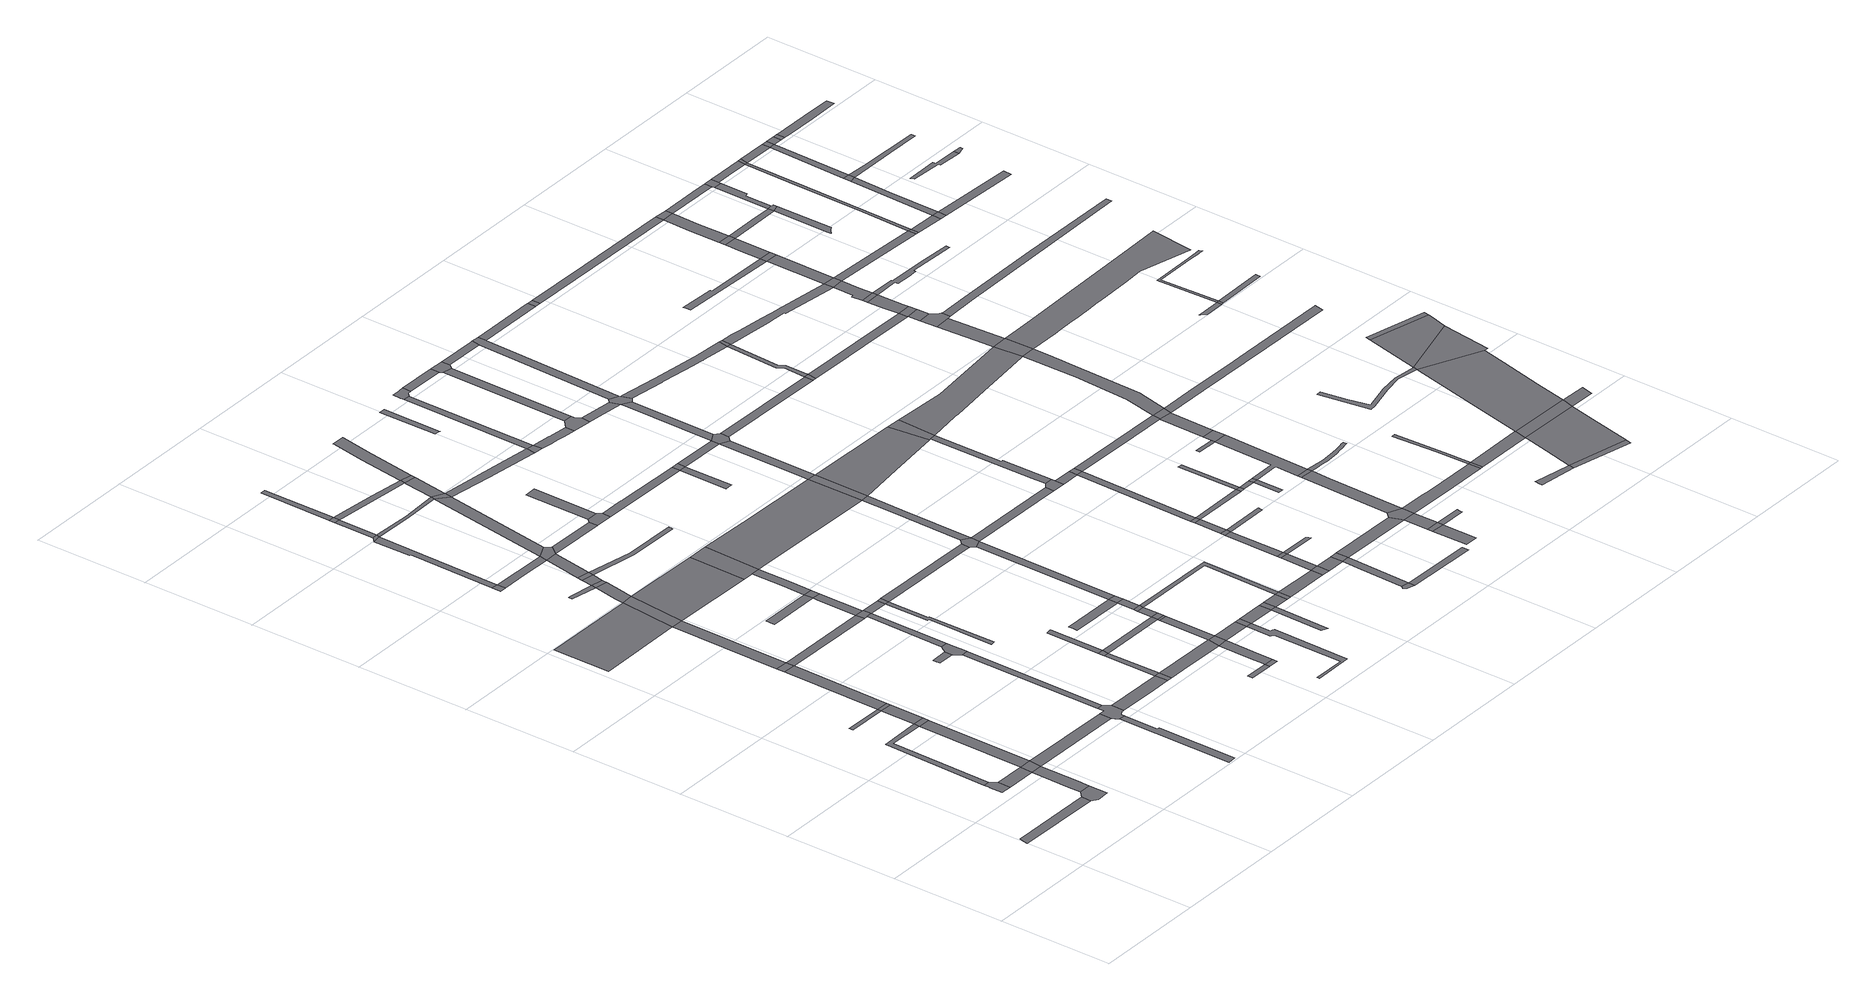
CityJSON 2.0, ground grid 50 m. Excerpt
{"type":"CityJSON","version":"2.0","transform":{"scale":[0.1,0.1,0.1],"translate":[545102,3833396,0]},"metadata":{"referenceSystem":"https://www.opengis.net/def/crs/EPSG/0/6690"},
"CityObjects":{
"road1":{"type":"Road","attributes":{"RoadStructureAttribute.sectionType":"1"},"geometry":[{"type":"MultiSurface","lod":"1","boundaries":[[[0,1,2,3,4,5]]]}]},
"road2":{"type":"Road","geometry":[{"type":"MultiSurface","lod":"1","boundaries":[[[6,7,8,9,10,11,12,13,14]]]}]},
"road3":{"type":"Road","geometry":[{"type":"MultiSurface","lod":"1","boundaries":[[[15,5,4,16,17,18]]]}]},
"road4":{"type":"Road","attributes":{"RoadStructureAttribute.sectionType":"1"},"geometry":[{"type":"MultiSurface","lod":"1","boundaries":[[[19,11,10,20,21,22]]]}]},
"road5":{"type":"Road","attributes":{"RoadStructureAttribute.sectionType":"1"},"geometry":[{"type":"MultiSurface","lod":"1","boundaries":[[[21,23,15,18,24,25]]]}]},
"road6":{"type":"Road","attributes":{"RoadStructureAttribute.sectionType":"1"},"geometry":[{"type":"MultiSurface","lod":"1","boundaries":[[[26,27,6,14,28,29]]]}]},
"road7":{"type":"Road","geometry":[{"type":"MultiSurface","lod":"1","boundaries":[[[22,21,25,30]]]}]},
"road8":{"type":"Road","attributes":{"RoadStructureAttribute.sectionType":"1"},"geometry":[{"type":"MultiSurface","lod":"1","boundaries":[[[31,32,22,30,33]]]}]},
"road9":{"type":"Road","geometry":[{"type":"MultiSurface","lod":"1","boundaries":[[[34,35,36,37]]]}]},
"road10":{"type":"Road","geometry":[{"type":"MultiSurface","lod":"1","boundaries":[[[26,29,31,33,38]]]}]},
"road11":{"type":"Road","attributes":{"RoadStructureAttribute.sectionType":"1"},"geometry":[{"type":"MultiSurface","lod":"1","boundaries":[[[36,26,38,39]]]}]},
"road12":{"type":"Road","geometry":[{"type":"MultiSurface","lod":"1","boundaries":[[[37,36,39,40]]]}]},
"road13":{"type":"Road","attributes":{"RoadStructureAttribute.sectionType":"1"},"geometry":[{"type":"MultiSurface","lod":"1","boundaries":[[[30,25,41,42]]]}]},
"road14":{"type":"Road","attributes":{"RoadStructureAttribute.sectionType":"1"},"geometry":[{"type":"MultiSurface","lod":"1","boundaries":[[[43,44,37,40,45,46]]]}]},
"road15":{"type":"Road","attributes":{"RoadStructureAttribute.sectionType":"1"},"geometry":[{"type":"MultiSurface","lod":"1","boundaries":[[[47,48,49,50]]]}]},
"road16":{"type":"Road","geometry":[{"type":"MultiSurface","lod":"1","boundaries":[[[51,43,46,52]]]}]},
"road17":{"type":"Road","attributes":{"RoadStructureAttribute.sectionType":"1"},"geometry":[{"type":"MultiSurface","lod":"1","boundaries":[[[53,54,55,56,57,58]]]}]},
"road18":{"type":"Road","attributes":{"RoadStructureAttribute.sectionType":"1"},"geometry":[{"type":"MultiSurface","lod":"1","boundaries":[[[59,51,52,60]]]}]},
"road19":{"type":"Road","geometry":[{"type":"MultiSurface","lod":"1","boundaries":[[[61,62,63,64,42,41,65,53,58,66,67,68,69,70,71]]]}]},
"road20":{"type":"Road","geometry":[{"type":"MultiSurface","lod":"1","boundaries":[[[72,73,74,75]]]}]},
"road21":{"type":"Road","geometry":[{"type":"MultiSurface","lod":"1","boundaries":[[[76,50,49,59,60]]]}]},
"road22":{"type":"Road","attributes":{"RoadStructureAttribute.sectionType":"1"},"geometry":[{"type":"MultiSurface","lod":"1","boundaries":[[[77,52,46,78,79]]]}]},
"road23":{"type":"Road","attributes":{"RoadStructureAttribute.sectionType":"1"},"geometry":[{"type":"MultiSurface","lod":"1","boundaries":[[[80,61,71,81]]]}]},
"road24":{"type":"Road","geometry":[{"type":"MultiSurface","lod":"1","boundaries":[[[82,83,84,85,86]]]}]},
"road25":{"type":"Road","attributes":{"RoadStructureAttribute.sectionType":"1"},"geometry":[{"type":"MultiSurface","lod":"1","boundaries":[[[87,88,89,90,72,75]]]}]},
"road26":{"type":"Road","geometry":[{"type":"MultiSurface","lod":"1","boundaries":[[[91,92,93,94,95]]]}]},
"road27":{"type":"Road","attributes":{"RoadStructureAttribute.sectionType":"1"},"geometry":[{"type":"MultiSurface","lod":"1","boundaries":[[[85,96,97,50,76,98,99]]]}]},
"road28":{"type":"Road","attributes":{"RoadStructureAttribute.sectionType":"1"},"geometry":[{"type":"MultiSurface","lod":"1","boundaries":[[[69,68,100,101,102,103]]]}]},
"road29":{"type":"Road","attributes":{"RoadStructureAttribute.sectionType":"1"},"geometry":[{"type":"MultiSurface","lod":"1","boundaries":[[[104,75,74,105,106,107]]]}]},
"road30":{"type":"Road","geometry":[{"type":"MultiSurface","lod":"1","boundaries":[[[86,85,99,108]]]}]},
"road31":{"type":"Road","geometry":[{"type":"MultiSurface","lod":"1","boundaries":[[[109,110,88,87]]]}]},
"road32":{"type":"Road","geometry":[{"type":"MultiSurface","lod":"1","boundaries":[[[111,112,113,91,95,114,115,80,81,116,117,118]]]}]},
"road33":{"type":"Road","attributes":{"RoadStructureAttribute.sectionType":"1"},"geometry":[{"type":"MultiSurface","lod":"1","boundaries":[[[119,86,108,120]]]}]},
"road34":{"type":"Road","geometry":[{"type":"MultiSurface","lod":"1","boundaries":[[[121,119,120,122]]]}]},
"road35":{"type":"Road","attributes":{"RoadStructureAttribute.sectionType":"1"},"geometry":[{"type":"MultiSurface","lod":"1","boundaries":[[[123,124,110,109,125,126]]]}]},
"road36":{"type":"Road","geometry":[{"type":"MultiSurface","lod":"1","boundaries":[[[127,128,129,130,131]]]}]},
"road37":{"type":"Road","attributes":{"RoadStructureAttribute.sectionType":"1"},"geometry":[{"type":"MultiSurface","lod":"1","boundaries":[[[132,106,133,134,121,122]]]}]},
"road38":{"type":"Road","attributes":{"RoadStructureAttribute.sectionType":"1"},"geometry":[{"type":"MultiSurface","lod":"1","boundaries":[[[76,60,135,136,137]]]}]},
"road39":{"type":"Road","geometry":[{"type":"MultiSurface","lod":"1","boundaries":[[[138,123,126,139]]]}]},
"road40":{"type":"Road","attributes":{"RoadStructureAttribute.sectionType":"1"},"geometry":[{"type":"MultiSurface","lod":"1","boundaries":[[[140,141,111,118]]]}]},
"road41":{"type":"Road","geometry":[{"type":"MultiSurface","lod":"1","boundaries":[[[142,103,102,143]]]}]},
"road42":{"type":"Road","attributes":{"RoadStructureAttribute.sectionType":"1"},"geometry":[{"type":"MultiSurface","lod":"1","boundaries":[[[144,138,139,145]]]}]},
"road43":{"type":"Road","geometry":[{"type":"MultiSurface","lod":"1","boundaries":[[[79,78,146,147,141,140,148,149]]]}]},
"road44":{"type":"Road","geometry":[{"type":"MultiSurface","lod":"1","boundaries":[[[150,107,106,132,151]]]}]},
"road45":{"type":"Road","attributes":{"RoadStructureAttribute.sectionType":"1"},"geometry":[{"type":"MultiSurface","lod":"1","boundaries":[[[152,103,142,153]]]}]},
"road46":{"type":"Road","attributes":{"RoadStructureAttribute.sectionType":"1"},"geometry":[{"type":"MultiSurface","lod":"1","boundaries":[[[130,154,79,149,155]]]}]},
"road47":{"type":"Road","attributes":{"RoadStructureAttribute.sectionType":"1"},"geometry":[{"type":"MultiSurface","lod":"1","boundaries":[[[156,157,158,159,160,161,162,163,164,165]]]}]},
"road48":{"type":"Road","geometry":[{"type":"MultiSurface","lod":"1","boundaries":[[[166,152,153,167]]]}]},
"road49":{"type":"Road","attributes":{"RoadStructureAttribute.sectionType":"1"},"geometry":[{"type":"MultiSurface","lod":"1","boundaries":[[[168,169,109,87,170,171,172]]]}]},
"road50":{"type":"Road","attributes":{"RoadStructureAttribute.sectionType":"1"},"geometry":[{"type":"MultiSurface","lod":"1","boundaries":[[[148,140,173,156,174]]]}]},
"road51":{"type":"Road","geometry":[{"type":"MultiSurface","lod":"1","boundaries":[[[131,130,155,175]]]}]},
"road52":{"type":"Road","geometry":[{"type":"MultiSurface","lod":"1","boundaries":[[[176,177,178,179,166,167]]]}]},
"road53":{"type":"Road","attributes":{"RoadStructureAttribute.sectionType":"1"},"geometry":[{"type":"MultiSurface","lod":"1","boundaries":[[[180,181,131,175,182,183]]]}]},
"road54":{"type":"Road","geometry":[{"type":"MultiSurface","lod":"1","boundaries":[[[174,156,165,184]]]}]},
"road55":{"type":"Road","attributes":{"RoadStructureAttribute.sectionType":"1"},"geometry":[{"type":"MultiSurface","lod":"1","boundaries":[[[171,185,107,150,186]]]}]},
"road56":{"type":"Road","attributes":{"RoadStructureAttribute.sectionType":"1"},"geometry":[{"type":"MultiSurface","lod":"1","boundaries":[[[187,188,139,126,189,190,191]]]}]},
"road57":{"type":"Road","attributes":{"RoadStructureAttribute.sectionType":"1"},"geometry":[{"type":"MultiSurface","lod":"1","boundaries":[[[192,193,194,195,196,197,122,120]]]}]},
"road58":{"type":"Road","attributes":{"RoadStructureAttribute.sectionType":"1"},"geometry":[{"type":"MultiSurface","lod":"1","boundaries":[[[198,199,142,143,200,201,202]]]}]},
"road59":{"type":"Road","attributes":{"RoadStructureAttribute.sectionType":"1"},"geometry":[{"type":"MultiSurface","lod":"1","boundaries":[[[151,132,203,204,205,206]]]}]},
"road60":{"type":"Road","geometry":[{"type":"MultiSurface","lod":"1","boundaries":[[[207,208,209,210,211,212]]]}]},
"road61":{"type":"Road","geometry":[{"type":"MultiSurface","lod":"1","boundaries":[[[137,136,180,183,213]]]}]},
"road62":{"type":"Road","geometry":[{"type":"MultiSurface","lod":"1","boundaries":[[[212,211,214,215]]]}]},
"road63":{"type":"Road","attributes":{"RoadStructureAttribute.sectionType":"1"},"geometry":[{"type":"MultiSurface","lod":"1","boundaries":[[[167,153,216,217]]]}]},
"road64":{"type":"Road","geometry":[{"type":"MultiSurface","lod":"1","boundaries":[[[172,171,186,218]]]}]},
"road65":{"type":"Road","attributes":{"RoadStructureAttribute.sectionType":"1"},"geometry":[{"type":"MultiSurface","lod":"1","boundaries":[[[201,219,220,221,212,215,222,223]]]}]},
"road66":{"type":"Road","attributes":{"RoadStructureAttribute.sectionType":"1"},"geometry":[{"type":"MultiSurface","lod":"1","boundaries":[[[190,224,172,218,225,226]]]}]},
"road67":{"type":"Road","geometry":[{"type":"MultiSurface","lod":"1","boundaries":[[[202,201,223,227]]]}]},
"road68":{"type":"Road","geometry":[{"type":"MultiSurface","lod":"1","boundaries":[[[228,229,230,231,232,233,234]]]}]},
"road69":{"type":"Road","geometry":[{"type":"MultiSurface","lod":"1","boundaries":[[[235,236,206,205,237,238,239,240]]]}]},
"road70":{"type":"Road","geometry":[{"type":"MultiSurface","lod":"1","boundaries":[[[191,190,226,241]]]}]},
"road71":{"type":"Road","attributes":{"RoadStructureAttribute.sectionType":"1"},"geometry":[{"type":"MultiSurface","lod":"1","boundaries":[[[242,243,244,245,246,247,248,249,250,251,252,253,254,255]]]}]},
"road72":{"type":"Road","attributes":{"RoadStructureAttribute.sectionType":"1"},"geometry":[{"type":"MultiSurface","lod":"1","boundaries":[[[256,202,227,257]]]}]},
"road73":{"type":"Road","attributes":{"RoadStructureAttribute.sectionType":"1"},"geometry":[{"type":"MultiSurface","lod":"1","boundaries":[[[258,259,260,261,262,235,240]]]}]},
"road74":{"type":"Road","attributes":{"RoadStructureAttribute.sectionType":"1"},"geometry":[{"type":"MultiSurface","lod":"1","boundaries":[[[184,165,263,264]]]}]},
"road75":{"type":"Road","attributes":{"RoadStructureAttribute.sectionType":"1"},"geometry":[{"type":"MultiSurface","lod":"1","boundaries":[[[216,256,257,265]]]}]},
"road76":{"type":"Road","attributes":{"RoadStructureAttribute.sectionType":"1"},"geometry":[{"type":"MultiSurface","lod":"1","boundaries":[[[227,223,242,266]]]}]},
"road77":{"type":"Road","geometry":[{"type":"MultiSurface","lod":"1","boundaries":[[[217,216,265,267]]]}]},
"road78":{"type":"Road","attributes":{"RoadStructureAttribute.sectionType":"1"},"geometry":[{"type":"MultiSurface","lod":"1","boundaries":[[[268,217,267,269]]]}]},
"road79":{"type":"Road","geometry":[{"type":"MultiSurface","lod":"1","boundaries":[[[270,268,269,271]]]}]},
"road80":{"type":"Road","attributes":{"RoadStructureAttribute.sectionType":"1"},"geometry":[{"type":"MultiSurface","lod":"1","boundaries":[[[272,273,274,275,191,241,276,277]]]}]},
"road81":{"type":"Road","attributes":{"RoadStructureAttribute.sectionType":"1"},"geometry":[{"type":"MultiSurface","lod":"1","boundaries":[[[233,270,271,278,279]]]}]},
"road82":{"type":"Road","geometry":[{"type":"MultiSurface","lod":"1","boundaries":[[[234,233,279,280]]]}]},
"road83":{"type":"Road","geometry":[{"type":"MultiSurface","lod":"1","boundaries":[[[266,242,255,281]]]}]},
"road84":{"type":"Road","attributes":{"RoadStructureAttribute.sectionType":"1"},"geometry":[{"type":"MultiSurface","lod":"1","boundaries":[[[282,283,218,186,284,285,286,287,288,289,290]]]}]},
"road85":{"type":"Road","attributes":{"RoadStructureAttribute.sectionType":"1"},"geometry":[{"type":"MultiSurface","lod":"1","boundaries":[[[291,213,183,292,293,294,295,296]]]}]},
"road86":{"type":"Road","attributes":{"RoadStructureAttribute.sectionType":"1"},"geometry":[{"type":"MultiSurface","lod":"1","boundaries":[[[281,255,297,298,299,300]]]}]},
"road87":{"type":"Road","attributes":{"RoadStructureAttribute.sectionType":"1"},"geometry":[{"type":"MultiSurface","lod":"1","boundaries":[[[301,302,234,280]]]}]},
"road88":{"type":"Road","attributes":{"RoadStructureAttribute.sectionType":"1"},"geometry":[{"type":"MultiSurface","lod":"1","boundaries":[[[303,304,238,237,305,306]]]}]},
"road89":{"type":"Road","attributes":{"RoadStructureAttribute.sectionType":"1"},"geometry":[{"type":"MultiSurface","lod":"1","boundaries":[[[299,307,308,309,310,311]]]}]},
"road90":{"type":"Road","attributes":{"RoadStructureAttribute.sectionType":"1"},"geometry":[{"type":"MultiSurface","lod":"1","boundaries":[[[312,271,269,313,314,315]]]}]},
"road91":{"type":"Road","geometry":[{"type":"MultiSurface","lod":"1","boundaries":[[[300,299,311,316]]]}]},
"road92":{"type":"Road","geometry":[{"type":"MultiSurface","lod":"1","boundaries":[[[317,318,319,264,263,320,321,302,301,322]]]}]},
"road93":{"type":"Road","attributes":{"RoadStructureAttribute.sectionType":"1"},"geometry":[{"type":"MultiSurface","lod":"1","boundaries":[[[323,316,311,324,314]]]}]},
"road94":{"type":"Road","geometry":[{"type":"MultiSurface","lod":"1","boundaries":[[[315,314,324,325]]]}]},
"road95":{"type":"Road","geometry":[{"type":"MultiSurface","lod":"1","boundaries":[[[290,289,326,327,328]]]}]},
"road96":{"type":"Road","attributes":{"RoadStructureAttribute.sectionType":"1"},"geometry":[{"type":"MultiSurface","lod":"1","boundaries":[[[329,330,331,332,333,334]]]}]},
"road97":{"type":"Road","attributes":{"RoadStructureAttribute.sectionType":"1"},"geometry":[{"type":"MultiSurface","lod":"1","boundaries":[[[335,336,295,337,317,322]]]}]},
"road98":{"type":"Road","geometry":[{"type":"MultiSurface","lod":"1","boundaries":[[[305,338,339,340,341]]]}]},
"road99":{"type":"Road","geometry":[{"type":"MultiSurface","lod":"1","boundaries":[[[306,305,341,342]]]}]},
"road100":{"type":"Road","attributes":{"RoadStructureAttribute.sectionType":"1"},"geometry":[{"type":"MultiSurface","lod":"1","boundaries":[[[343,290,328,344]]]}]},
"road101":{"type":"Road","attributes":{"RoadStructureAttribute.sectionType":"1"},"geometry":[{"type":"MultiSurface","lod":"1","boundaries":[[[345,346,315,325,347,348]]]}]},
"road102":{"type":"Road","attributes":{"RoadStructureAttribute.sectionType":"1"},"geometry":[{"type":"MultiSurface","lod":"1","boundaries":[[[349,350,328,327,351,352,353,354,355]]]}]},
"road103":{"type":"Road","geometry":[{"type":"MultiSurface","lod":"1","boundaries":[[[296,295,336,356,357]]]}]},
"road104":{"type":"Road","attributes":{"RoadStructureAttribute.sectionType":"1"},"geometry":[{"type":"MultiSurface","lod":"1","boundaries":[[[342,341,358,359]]]}]},
"road105":{"type":"Road","attributes":{"RoadStructureAttribute.sectionType":"1"},"geometry":[{"type":"MultiSurface","lod":"1","boundaries":[[[360,361,322,301,362,363]]]}]},
"road106":{"type":"Road","geometry":[{"type":"MultiSurface","lod":"1","boundaries":[[[364,365,366,367,368,343,344,369,370]]]}]},
"road107":{"type":"Road","geometry":[{"type":"MultiSurface","lod":"1","boundaries":[[[371,348,347,372]]]}]},
"road108":{"type":"Road","geometry":[{"type":"MultiSurface","lod":"1","boundaries":[[[373,374,375,376,377]]]}]},
"road109":{"type":"Road","geometry":[{"type":"MultiSurface","lod":"1","boundaries":[[[378,355,354,379,380,381,382,383]]]}]},
"road110":{"type":"Road","attributes":{"RoadStructureAttribute.sectionType":"1"},"geometry":[{"type":"MultiSurface","lod":"1","boundaries":[[[358,384,296,357,385]]]}]},
"road111":{"type":"Road","attributes":{"RoadStructureAttribute.sectionType":"1"},"geometry":[{"type":"MultiSurface","lod":"1","boundaries":[[[386,348,371,387]]]}]},
"road112":{"type":"Road","geometry":[{"type":"MultiSurface","lod":"1","boundaries":[[[388,386,387,389]]]}]},
"road113":{"type":"Road","attributes":{"RoadStructureAttribute.sectionType":"1"},"geometry":[{"type":"MultiSurface","lod":"1","boundaries":[[[390,371,372,391,392,393]]]}]},
"road114":{"type":"Road","attributes":{"RoadStructureAttribute.sectionType":"1"},"geometry":[{"type":"MultiSurface","lod":"1","boundaries":[[[394,392,395,373,377]]]}]},
"road115":{"type":"Road","attributes":{"RoadStructureAttribute.sectionType":"1"},"geometry":[{"type":"MultiSurface","lod":"1","boundaries":[[[396,388,389,397]]]}]},
"road116":{"type":"Road","geometry":[{"type":"MultiSurface","lod":"1","boundaries":[[[398,359,358,385,399,400,401]]]}]},
"road117":{"type":"Road","attributes":{"RoadStructureAttribute.sectionType":"1"},"geometry":[{"type":"MultiSurface","lod":"1","boundaries":[[[364,370,402,403,404]]]}]},
"road118":{"type":"Road","geometry":[{"type":"MultiSurface","lod":"1","boundaries":[[[393,392,394,405]]]}]},
"road119":{"type":"Road","attributes":{"RoadStructureAttribute.sectionType":"1"},"geometry":[{"type":"MultiSurface","lod":"1","boundaries":[[[406,378,383,407]]]}]},
"road120":{"type":"Road","attributes":{"RoadStructureAttribute.sectionType":"1"},"geometry":[{"type":"MultiSurface","lod":"1","boundaries":[[[381,380,408,409,410]]]}]},
"road121":{"type":"Road","geometry":[{"type":"MultiSurface","lod":"1","boundaries":[[[411,396,397,412]]]}]},
"road122":{"type":"Road","geometry":[{"type":"MultiSurface","lod":"1","boundaries":[[[413,414,415,416,389,387]]]}]},
"road123":{"type":"Road","attributes":{"RoadStructureAttribute.sectionType":"1"},"geometry":[{"type":"MultiSurface","lod":"1","boundaries":[[[417,411,412,418]]]}]},
"road124":{"type":"Road","attributes":{"RoadStructureAttribute.sectionType":"1"},"geometry":[{"type":"MultiSurface","lod":"1","boundaries":[[[409,419,420,421,359,398,422]]]}]},
"road125":{"type":"Road","attributes":{"RoadStructureAttribute.sectionType":"1"},"geometry":[{"type":"MultiSurface","lod":"1","boundaries":[[[357,356,423,424,425]]]}]},
"road126":{"type":"Road","geometry":[{"type":"MultiSurface","lod":"1","boundaries":[[[426,417,418,427]]]}]},
"road127":{"type":"Road","attributes":{"RoadStructureAttribute.sectionType":"1"},"geometry":[{"type":"MultiSurface","lod":"1","boundaries":[[[428,377,376,429,430,431]]]}]},
"road128":{"type":"Road","geometry":[{"type":"MultiSurface","lod":"1","boundaries":[[[432,404,403,406,407,433,434]]]}]},
"road129":{"type":"Road","geometry":[{"type":"MultiSurface","lod":"1","boundaries":[[[435,436,363,362,437,438,439]]]}]},
"road130":{"type":"Road","geometry":[{"type":"MultiSurface","lod":"1","boundaries":[[[440,410,409,422,441,442,443,444]]]}]},
"road131":{"type":"Road","geometry":[{"type":"MultiSurface","lod":"1","boundaries":[[[445,446,447,448,412,397]]]}]},
"road132":{"type":"Road","attributes":{"RoadStructureAttribute.sectionType":"1"},"geometry":[{"type":"MultiSurface","lod":"1","boundaries":[[[449,426,427,450]]]}]},
"road133":{"type":"Road","attributes":{"RoadStructureAttribute.sectionType":"1"},"geometry":[{"type":"MultiSurface","lod":"1","boundaries":[[[438,437,449,451]]]}]},
"road134":{"type":"Road","attributes":{"RoadStructureAttribute.sectionType":"1"},"geometry":[{"type":"MultiSurface","lod":"1","boundaries":[[[405,394,452,453,454]]]}]},
"road135":{"type":"Road","attributes":{"RoadStructureAttribute.sectionType":"1"},"geometry":[{"type":"MultiSurface","lod":"1","boundaries":[[[427,418,455,456]]]}]},
"road136":{"type":"Road","attributes":{"RoadStructureAttribute.sectionType":"1"},"geometry":[{"type":"MultiSurface","lod":"1","boundaries":[[[457,458,459,460,461,462,435,439]]]}]},
"road137":{"type":"Road","geometry":[{"type":"MultiSurface","lod":"1","boundaries":[[[463,434,433,464,465]]]}]},
"road138":{"type":"Road","attributes":{"RoadStructureAttribute.sectionType":"1"},"geometry":[{"type":"MultiSurface","lod":"1","boundaries":[[[465,464,466,467,440,444,468,469,470,471,472,473]]]}]},
"road139":{"type":"Road","geometry":[{"type":"MultiSurface","lod":"1","boundaries":[[[451,449,450,474]]]}]},
"road140":{"type":"Road","attributes":{"RoadStructureAttribute.sectionType":"1"},"geometry":[{"type":"MultiSurface","lod":"1","boundaries":[[[475,401,400,476,477,478,479,480]]]}]},
"road141":{"type":"Road","geometry":[{"type":"MultiSurface","lod":"1","boundaries":[[[425,424,460,459,481,482]]]}]},
"road142":{"type":"Road","attributes":{"RoadStructureAttribute.sectionType":"1"},"geometry":[{"type":"MultiSurface","lod":"1","boundaries":[[[483,484,485,486]]]}]},
"road143":{"type":"Road","geometry":[{"type":"MultiSurface","lod":"1","boundaries":[[[456,455,487,488]]]}]},
"road144":{"type":"Road","geometry":[{"type":"MultiSurface","lod":"1","boundaries":[[[489,483,486,490]]]}]},
"road145":{"type":"Road","attributes":{"RoadStructureAttribute.sectionType":"1"},"geometry":[{"type":"MultiSurface","lod":"1","boundaries":[[[453,489,490,491]]]}]},
"road146":{"type":"Road","attributes":{"RoadStructureAttribute.sectionType":"1"},"geometry":[{"type":"MultiSurface","lod":"1","boundaries":[[[492,488,487,493]]]}]},
"road147":{"type":"Road","geometry":[{"type":"MultiSurface","lod":"1","boundaries":[[[494,454,453,491,495]]]}]},
"road148":{"type":"Road","attributes":{"RoadStructureAttribute.sectionType":"1"},"geometry":[{"type":"MultiSurface","lod":"1","boundaries":[[[496,497,456,488]]]}]},
"road149":{"type":"Road","attributes":{"RoadStructureAttribute.sectionType":"1"},"geometry":[{"type":"MultiSurface","lod":"1","boundaries":[[[498,499,500,501,502,443,442,503,504,505,506,507,508,509,510,511,512,513,514,515,516]]]}]},
"road150":{"type":"Road","geometry":[{"type":"MultiSurface","lod":"1","boundaries":[[[517,518,519,493]]]}]},
"road151":{"type":"Road","geometry":[{"type":"MultiSurface","lod":"1","boundaries":[[[520,492,493,519]]]}]},
"road152":{"type":"Road","geometry":[{"type":"MultiSurface","lod":"1","boundaries":[[[521,522,523,490,486]]]}]},
"road153":{"type":"Road","attributes":{"RoadStructureAttribute.sectionType":"1"},"geometry":[{"type":"MultiSurface","lod":"1","boundaries":[[[524,494,495,525,526]]]}]},
"road154":{"type":"Road","attributes":{"RoadStructureAttribute.sectionType":"1"},"geometry":[{"type":"MultiSurface","lod":"1","boundaries":[[[527,474,450,528,529,530,531]]]}]},
"road155":{"type":"Road","attributes":{"RoadStructureAttribute.sectionType":"1"},"geometry":[{"type":"MultiSurface","lod":"1","boundaries":[[[532,473,472,533,534]]]}]},
"road156":{"type":"Road","geometry":[{"type":"MultiSurface","lod":"1","boundaries":[[[535,524,526,536]]]}]},
"road157":{"type":"Road","geometry":[{"type":"MultiSurface","lod":"1","boundaries":[[[537,480,479,538]]]}]},
"road158":{"type":"Road","attributes":{"RoadStructureAttribute.sectionType":"1"},"geometry":[{"type":"MultiSurface","lod":"1","boundaries":[[[539,540,520,519,541,542,535,536,543,544]]]}]},
"road159":{"type":"Road","attributes":{"RoadStructureAttribute.sectionType":"1"},"geometry":[{"type":"MultiSurface","lod":"1","boundaries":[[[515,545,546,480,537,547,548,549]]]}]},
"road160":{"type":"Road","geometry":[{"type":"MultiSurface","lod":"1","boundaries":[[[550,551,539,552]]]}]},
"road161":{"type":"Road","attributes":{"RoadStructureAttribute.sectionType":"1"},"geometry":[{"type":"MultiSurface","lod":"1","boundaries":[[[553,554,555,556,495,491,557,558,559]]]}]},
"road162":{"type":"Road","attributes":{"RoadStructureAttribute.sectionType":"1"},"geometry":[{"type":"MultiSurface","lod":"1","boundaries":[[[560,561,562,482,481,563,564,565,566,567,568,569]]]}]},
"road163":{"type":"Road","geometry":[{"type":"MultiSurface","lod":"1","boundaries":[[[516,515,549,570]]]}]},
"road164":{"type":"Road","geometry":[{"type":"MultiSurface","lod":"1","boundaries":[[[571,552,539,544,572]]]}]},
"road165":{"type":"Road","geometry":[{"type":"MultiSurface","lod":"1","boundaries":[[[534,533,573,574]]]}]},
"road166":{"type":"Road","geometry":[{"type":"MultiSurface","lod":"1","boundaries":[[[575,576,577,578,579,580,581,582,583,584,585,586,587,588,589,590,591,592,593,594,536,526]]]}]},
"road167":{"type":"Road","attributes":{"RoadStructureAttribute.sectionType":"1"},"geometry":[{"type":"MultiSurface","lod":"1","boundaries":[[[530,595,571,572,596]]]}]},
"road168":{"type":"Road","geometry":[{"type":"MultiSurface","lod":"1","boundaries":[[[531,530,596,597]]]}]},
"road169":{"type":"Road","attributes":{"RoadStructureAttribute.sectionType":"1"},"geometry":[{"type":"MultiSurface","lod":"1","boundaries":[[[598,599,600,601,537,538,602,603,604,605,606]]]}]},
"road170":{"type":"Road","geometry":[{"type":"MultiSurface","lod":"1","boundaries":[[[607,559,558,608]]]}]},
"road171":{"type":"Road","geometry":[{"type":"MultiSurface","lod":"1","boundaries":[[[609,610,611,612,613,614]]]}]},
"road172":{"type":"Road","attributes":{"RoadStructureAttribute.sectionType":"1"},"geometry":[{"type":"MultiSurface","lod":"1","boundaries":[[[615,616,617,618,619,559,607]]]}]},
"road173":{"type":"Road","attributes":{"RoadStructureAttribute.sectionType":"1"},"geometry":[{"type":"MultiSurface","lod":"1","boundaries":[[[569,620,621,622,531,597,623,624,625,626,627,628]]]}]},
"road174":{"type":"Road","attributes":{"RoadStructureAttribute.sectionType":"1"},"geometry":[{"type":"MultiSurface","lod":"1","boundaries":[[[629,630,631,632,633,634,570,549,635,636,637,638,639,640,641,642,643,644,645]]]}]},
"road175":{"type":"Road","attributes":{"RoadStructureAttribute.sectionType":"1"},"geometry":[{"type":"MultiSurface","lod":"1","boundaries":[[[646,607,608,647,648]]]}]},
"road176":{"type":"Road","geometry":[{"type":"MultiSurface","lod":"1","boundaries":[[[649,560,569,628]]]}]},
"road177":{"type":"Road","attributes":{"RoadStructureAttribute.sectionType":"1"},"geometry":[{"type":"MultiSurface","lod":"1","boundaries":[[[650,651,652,653,560,649]]]}]},
"road178":{"type":"Road","attributes":{"RoadStructureAttribute.sectionType":"1"},"geometry":[{"type":"MultiSurface","lod":"1","boundaries":[[[654,655,574,573,656,657]]]}]},
"road179":{"type":"Road","attributes":{"RoadStructureAttribute.sectionType":"1"},"geometry":[{"type":"MultiSurface","lod":"1","boundaries":[[[658,659,660,661,662,663,664]]]}]},
"road180":{"type":"Road","geometry":[{"type":"MultiSurface","lod":"1","boundaries":[[[614,613,665,666]]]}]},
"road181":{"type":"Road","geometry":[{"type":"MultiSurface","lod":"1","boundaries":[[[667,668,669,670,652,651,671,672,673]]]}]},
"road182":{"type":"Road","attributes":{"RoadStructureAttribute.sectionType":"1"},"geometry":[{"type":"MultiSurface","lod":"1","boundaries":[[[674,605,675,670,669]]]}]},
"road183":{"type":"Road","geometry":[{"type":"MultiSurface","lod":"1","boundaries":[[[676,606,605,674]]]}]},
"road184":{"type":"Road","attributes":{"RoadStructureAttribute.sectionType":"1"},"geometry":[{"type":"MultiSurface","lod":"1","boundaries":[[[677,678,679,680,681,606,676]]]}]},
"road185":{"type":"Road","attributes":{"function":"2","RoadStructureAttribute.sectionType":"1"},"geometry":[{"type":"MultiSurface","lod":"1","boundaries":[[[647,682,683,684,614,666,685,686]]]}]},
"road186":{"type":"Road","geometry":[{"type":"MultiSurface","lod":"1","boundaries":[[[687,688,680,679]]]}]},
"road187":{"type":"Road","attributes":{"RoadStructureAttribute.sectionType":"1"},"geometry":[{"type":"MultiSurface","lod":"1","boundaries":[[[689,690,644,691,692,688,687]]]}]},
"road188":{"type":"Road","geometry":[{"type":"MultiSurface","lod":"1","boundaries":[[[645,644,690,693]]]}]},
"road189":{"type":"Road","geometry":[{"type":"MultiSurface","lod":"1","boundaries":[[[648,647,686,694]]]}]},
"road190":{"type":"Road","attributes":{"RoadStructureAttribute.sectionType":"1"},"geometry":[{"type":"MultiSurface","lod":"1","boundaries":[[[695,696,697,698,699,700,597,596,701,702,703,704]]]}]},
"road191":{"type":"Road","attributes":{"RoadStructureAttribute.sectionType":"1"},"geometry":[{"type":"MultiSurface","lod":"1","boundaries":[[[705,706,707,708,709,710,711,712,713,714,715,716,717,718]]]}]},
"road192":{"type":"Road","attributes":{"RoadStructureAttribute.sectionType":"1"},"geometry":[{"type":"MultiSurface","lod":"1","boundaries":[[[663,719,720,645,693,721]]]}]},
"road193":{"type":"Road","geometry":[{"type":"MultiSurface","lod":"1","boundaries":[[[664,663,721,722]]]}]},
"road194":{"type":"Road","attributes":{"RoadStructureAttribute.sectionType":"1"},"geometry":[{"type":"MultiSurface","lod":"1","boundaries":[[[723,724,725,664,722,726]]]}]},
"road195":{"type":"Road","geometry":[{"type":"MultiSurface","lod":"1","boundaries":[[[727,723,726,728]]]}]},
"road196":{"type":"Road","attributes":{"function":"2","RoadStructureAttribute.sectionType":"1"},"geometry":[{"type":"MultiSurface","lod":"1","boundaries":[[[717,729,730,648,694,731,732,733,734]]]}]},
"road197":{"type":"Road","attributes":{"RoadStructureAttribute.sectionType":"1"},"geometry":[{"type":"MultiSurface","lod":"1","boundaries":[[[735,736,737,738,739,740,741,742,743,744,745,746,687,679]]]}]},
"road198":{"type":"Road","attributes":{"RoadStructureAttribute.sectionType":"1"},"geometry":[{"type":"MultiSurface","lod":"1","boundaries":[[[747,748,749,750,656,751,752,727,728]]]}]},
"road199":{"type":"Road","attributes":{"RoadStructureAttribute.sectionType":"1"},"geometry":[{"type":"MultiSurface","lod":"1","boundaries":[[[753,694,686,754,755,756]]]}]},
"road200":{"type":"Road","geometry":[{"type":"MultiSurface","lod":"1","boundaries":[[[657,656,750,757]]]}]},
"road201":{"type":"Road","attributes":{"RoadStructureAttribute.sectionType":"1"},"geometry":[{"type":"MultiSurface","lod":"1","boundaries":[[[758,693,690,759,760,761]]]}]},
"road202":{"type":"Road","attributes":{"RoadStructureAttribute.sectionType":"1"},"geometry":[{"type":"MultiSurface","lod":"1","boundaries":[[[762,763,764,765,649,628,766,767,768,769,770,771,772,773,774,775,776,777]]]}]},
"road203":{"type":"Road","attributes":{"RoadStructureAttribute.sectionType":"1"},"geometry":[{"type":"MultiSurface","lod":"1","boundaries":[[[778,728,726,779,780,781]]]}]},
"road204":{"type":"Road","geometry":[{"type":"MultiSurface","lod":"1","boundaries":[[[782,783,784,785,786,787]]]}]},
"road205":{"type":"Road","geometry":[{"type":"MultiSurface","lod":"1","boundaries":[[[788,718,717,734,789,790]]]}]},
"road206":{"type":"Road","geometry":[{"type":"MultiSurface","lod":"1","boundaries":[[[782,787,791,792]]]}]},
"road207":{"type":"Road","attributes":{"RoadStructureAttribute.sectionType":"1"},"geometry":[{"type":"MultiSurface","lod":"1","boundaries":[[[793,757,750,794,795,796]]]}]},
"road208":{"type":"Road","attributes":{"RoadStructureAttribute.sectionType":"1"},"geometry":[{"type":"MultiSurface","lod":"1","boundaries":[[[797,798,799,800,801,780]]]}]},
"road209":{"type":"Road","attributes":{"function":"2","RoadStructureAttribute.sectionType":"1"},"geometry":[{"type":"MultiSurface","lod":"1","boundaries":[[[802,718,788,803,804]]]}]},
"road210":{"type":"Road","attributes":{"RoadStructureAttribute.sectionType":"1"},"geometry":[{"type":"MultiSurface","lod":"1","boundaries":[[[805,806,807,673,672,808,809,810]]]}]},
"road211":{"type":"Road","geometry":[{"type":"MultiSurface","lod":"1","boundaries":[[[811,812,813,781,780,801]]]}]},
"road212":{"type":"Road","geometry":[{"type":"MultiSurface","lod":"1","boundaries":[[[814,802,804,815]]]}]},
"road213":{"type":"Road","geometry":[{"type":"MultiSurface","lod":"1","boundaries":[[[761,760,816,817]]]}]},
"road214":{"type":"Road","attributes":{"RoadStructureAttribute.sectionType":"1"},"geometry":[{"type":"MultiSurface","lod":"1","boundaries":[[[818,781,813,819,820,821]]]}]},
"road215":{"type":"Road","attributes":{"RoadStructureAttribute.sectionType":"1"},"geometry":[{"type":"MultiSurface","lod":"1","boundaries":[[[822,792,791,823]]]}]},
"road216":{"type":"Road","geometry":[{"type":"MultiSurface","lod":"1","boundaries":[[[824,796,795,825,826,818,821,827,828]]]}]},
"road217":{"type":"Road","attributes":{"RoadStructureAttribute.sectionType":"1"},"geometry":[{"type":"MultiSurface","lod":"1","boundaries":[[[817,816,829,830]]]}]},
"road218":{"type":"Road","attributes":{"RoadStructureAttribute.sectionType":"1"},"geometry":[{"type":"MultiSurface","lod":"1","boundaries":[[[831,832,833,834,835,836,782,792,837,838,839,840,841,842]]]}]},
"road219":{"type":"Road","attributes":{"RoadStructureAttribute.sectionType":"1"},"geometry":[{"type":"MultiSurface","lod":"1","boundaries":[[[843,844,845,761,817,846,847,848]]]}]},
"road220":{"type":"Road","geometry":[{"type":"MultiSurface","lod":"1","boundaries":[[[830,829,849,850]]]}]},
"road221":{"type":"Road","attributes":{"RoadStructureAttribute.sectionType":"1"},"geometry":[{"type":"MultiSurface","lod":"1","boundaries":[[[851,852,828,827,853,843,854]]]}]},
"road222":{"type":"Road","attributes":{"RoadStructureAttribute.sectionType":"1"},"geometry":[{"type":"MultiSurface","lod":"1","boundaries":[[[855,856,857,830,850]]]}]},
"road223":{"type":"Road","geometry":[{"type":"MultiSurface","lod":"1","boundaries":[[[854,843,848,858]]]}]},
"road224":{"type":"Road","geometry":[{"type":"MultiSurface","lod":"1","boundaries":[[[859,857,856,860]]]}]},
"road225":{"type":"Road","attributes":{"RoadStructureAttribute.sectionType":"1"},"geometry":[{"type":"MultiSurface","lod":"1","boundaries":[[[861,858,848,862,863]]]}]},
"road226":{"type":"Road","attributes":{"RoadStructureAttribute.sectionType":"1"},"geometry":[{"type":"MultiSurface","lod":"1","boundaries":[[[862,859,860,864]]]}]},
"road227":{"type":"Road","attributes":{"RoadStructureAttribute.sectionType":"1"},"geometry":[{"type":"MultiSurface","lod":"1","boundaries":[[[850,849,865,866]]]}]},
"road228":{"type":"Road","geometry":[{"type":"MultiSurface","lod":"1","boundaries":[[[863,862,864,867]]]}]},
"road229":{"type":"Road","attributes":{"RoadStructureAttribute.sectionType":"1"},"geometry":[{"type":"MultiSurface","lod":"1","boundaries":[[[868,867,864,869,870]]]}]},
"road230":{"type":"Road","geometry":[{"type":"MultiSurface","lod":"1","boundaries":[[[870,869,871,872]]]}]},
"road231":{"type":"Road","attributes":{"RoadStructureAttribute.sectionType":"1"},"geometry":[{"type":"MultiSurface","lod":"1","boundaries":[[[873,860,856,874,875,876]]]}]},
"road232":{"type":"Road","geometry":[{"type":"MultiSurface","lod":"1","boundaries":[[[877,878,879,880,881,882,883,884]]]}]},
"road233":{"type":"Road","geometry":[{"type":"MultiSurface","lod":"1","boundaries":[[[884,883,885,886]]]}]},
"road234":{"type":"Road","attributes":{"RoadStructureAttribute.sectionType":"1"},"geometry":[{"type":"MultiSurface","lod":"1","boundaries":[[[887,888,889,890,872,871,891,892,893,894]]]}]}
},
"vertices":[
[11,299,0],[6,279,0],[2,259,0],[6,259,0],[386,255,0],[389,298,0],
[236,637,0],[236,616,0],[235,609,0],[235,553,0],[283,552,0],[284,609,0],[275,621,0],[273,623,0],[263,636,0],
[413,322,0],[413,238,0],[468,238,0],[468,322,0],
[419,607,0],[410,550,0],[415,550,0],[420,607,0],
[414,378,0],[469,378,0],[470,550,0],
[426,1108,0],[246,1106,0],[268,1086,0],[423,1083,0],
[475,606,0],
[426,1083,0],[421,609,0],[481,1082,0],
[257,1283,0],[257,1265,0],[428,1263,0],[428,1280,0],
[481,1107,0],
[483,1262,0],
[483,1280,0],
[900,547,0],[901,602,0],
[432,1717,0],[432,1705,0],[487,1713,0],[487,1715,0],
[39,2496,0],[40,2243,0],[435,2245,0],[460,2493,0],
[431,1753,0],[486,1752,0],
[916,520,0],[916,8,0],[954,11,0],[955,366,0],[945,366,0],[946,520,0],
[436,2244,0],[491,2244,0],
[928,631,0],[928,612,0],[928,602,0],[924,602,0],[907,535,0],[947,536,0],[963,546,0],[976,546,0],[976,602,0],[968,613,0],[955,631,0],
[252,2946,0],[252,2907,0],[282,2907,0],[282,2945,0],
[517,2498,0],
[487,1752,0],[914,1710,0],[914,1750,0],
[929,1263,0],[958,1263,0],
[380,2679,0],[369,2679,0],[370,2662,0],[486,2640,0],[490,2663,0],
[289,3503,0],[249,3495,0],[251,3330,0],[258,3330,0],
[906,1330,0],[831,1327,0],[831,1311,0],[831,1294,0],[904,1292,0],
[484,2632,0],[467,2535,0],[525,2544,0],[540,2631,0],
[1093,545,0],[1160,544,0],[1244,544,0],[1240,600,0],
[536,2940,0],[403,2906,0],[533,2904,0],[539,2940,0],
[544,2653,0],
[294,3518,0],[269,3515,0],
[928,1360,0],[915,1343,0],[907,1331,0],[905,1291,0],[916,1278,0],[958,1281,0],[958,1343,0],[958,1360,0],
[498,2713,0],[553,2704,0],
[502,2736,0],[557,2726,0],
[271,3693,0],[270,3652,0],[295,3676,0],[295,3693,0],
[680,1991,0],[680,1970,0],[680,1951,0],[915,1951,0],[915,1991,0],
[589,2906,0],[532,2902,0],[524,2859,0],
[503,2243,0],[867,2237,0],[871,2492,0],
[271,3721,0],[297,3721,0],
[959,1712,0],[932,1711,0],
[1268,601,0],[1267,543,0],
[274,4042,0],[296,4042,0],
[924,1710,0],[926,1710,0],[957,1749,0],[954,1749,0],
[599,2970,0],[619,2945,0],
[1241,836,0],[1263,836,0],
[915,1931,0],[955,1950,0],
[1044,1711,0],[1046,1514,0],[1054,1514,0],[1052,1223,0],[1052,1221,0],[1062,1223,0],[1072,1224,0],[1069,1524,0],[1064,1526,0],[1064,1711,0],
[1242,866,0],[1268,866,0],
[629,3519,0],[469,3510,0],[462,3497,0],[628,3502,0],[631,3519,0],
[1038,1711,0],[1045,1748,0],
[955,1990,0],
[1268,1108,0],[1268,1111,0],[1255,1108,0],[1243,1106,0],
[917,2237,0],[916,2086,0],[956,2086,0],[957,2236,0],
[1065,1748,0],
[626,3490,0],[676,3460,0],
[510,3700,0],[336,3717,0],[311,3692,0],[653,3659,0],[657,3681,0],
[762,2668,0],[994,2665,0],[996,2675,0],[997,2686,0],[996,2686,0],[760,2688,0],
[1565,598,0],[1274,601,0],[1338,543,0],[1557,541,0],[1567,598,0],
[606,2906,0],[619,2905,0],[846,2903,0],[844,2942,0],
[1450,326,0],[1449,314,0],[1448,303,0],[1449,303,0],[1554,302,0],[1554,324,0],
[963,2490,0],
[1599,302,0],[1599,324,0],
[1569,837,0],[1569,864,0],
[683,3493,0],
[1555,390,0],[1555,389,0],[1554,333,0],[1600,390,0],[1602,542,0],
[651,3650,0],[684,3496,0],[708,3651,0],
[1602,597,0],
[1569,1067,0],[1326,1069,0],[1326,1048,0],[1326,1029,0],[1569,1027,0],[1570,1027,0],[1571,1067,0],
[858,2958,0],[849,2947,0],[922,2902,0],[925,2941,0],[920,2947,0],[909,2957,0],
[711,3673,0],
[1728,541,0],[1727,439,0],[1727,433,0],[1731,430,0],[1742,421,0],[1742,114,0],[1598,114,0],[1598,102,0],[1770,104,0],[1774,434,0],[1774,446,0],[1766,450,0],[1757,454,0],[1756,541,0],
[1568,826,0],[1604,825,0],
[909,2962,0],[909,3247,0],[884,3247,0],[859,3247,0],[858,2962,0],
[1554,1705,0],[1556,1743,0],
[1604,836,0],
[1729,597,0],
[1605,864,0],
[1570,932,0],[1605,932,0],
[1570,950,0],[1606,950,0],
[715,4039,0],[715,4037,0],[687,3880,0],[658,3689,0],[743,3880,0],[771,4038,0],
[1606,958,0],[1607,1026,0],
[1607,1066,0],
[1756,596,0],
[1118,3444,0],[977,3460,0],[678,3459,0],[874,3432,0],[973,3420,0],[1008,3416,0],[1106,3404,0],[1116,3403,0],[1122,3443,0],
[1190,2485,0],[958,2236,0],[977,2236,0],[1294,2231,0],[1582,2227,0],[1580,2476,0],
[1762,541,0],[1869,540,0],[1876,540,0],[1876,596,0],
[1612,1703,0],[1575,1686,0],
[1036,2938,0],[1036,2940,0],[1343,2896,0],[1343,2933,0],
[1873,305,0],[1887,299,0],[1901,293,0],[1901,299,0],[1903,540,0],
[1999,946,0],[1982,931,0],[1975,595,0],[1995,596,0],
[1903,596,0],
[1576,1764,0],[1575,1762,0],[1557,1744,0],[1556,1704,0],[1574,1687,0],[1613,1741,0],
[1971,595,0],[1975,539,0],
[1995,539,0],
[1131,3401,0],[1157,3398,0],[1155,3438,0],
[996,4036,0],[999,3778,0],[1013,3777,0],[1026,3775,0],[1026,3777,0],[1026,4036,0],
[1617,2068,0],[1619,2228,0],[1580,2083,0],
[1342,2679,0],[1358,2679,0],[1375,2679,0],[1375,2896,0],
[1376,2932,0],
[1126,4019,0],[1156,4019,0],
[2189,593,0],[2005,596,0],[2192,538,0],[2193,593,0],
[1244,3429,0],[1241,3429,0],[1205,3393,0],[1240,3389,0],[1277,3385,0],[1331,3380,0],[1331,3420,0],
[1620,2230,0],[1620,2474,0],
[1582,2893,0],[1583,2929,0],
[2067,1738,0],[2058,1738,0],[2067,1699,0],[2068,1738,0],
[1188,4074,0],[1168,4072,0],[1163,4071,0],[1127,4071,0],[1126,4035,0],[1170,4035,0],[1188,4035,0],
[2230,594,0],[2230,538,0],
[2306,255,0],[2296,244,0],[2305,229,0],[2340,220,0],[2341,250,0],
[1364,3451,0],[1400,3373,0],[1416,3372,0],[1420,3414,0],[1405,3432,0],[1405,3451,0],
[1580,2522,0],[1622,2874,0],
[2195,734,0],[2231,733,0],
[2195,754,0],[2231,753,0],
[2231,594,0],[2310,537,0],[2313,537,0],[2313,593,0],
[2348,537,0],[2310,447,0],
[2199,999,0],[2231,998,0],
[1623,2953,0],[1625,2877,0],[1643,2897,0],[1643,2933,0],
[1345,4033,0],[1359,4033,0],[1359,4072,0],
[2348,593,0],
[1369,4021,0],[1409,4012,0],
[1447,3369,0],[1585,3356,0],[1571,3400,0],
[2199,1019,0],[2233,1018,0],
[2372,732,0],[2376,732,0],[2372,742,0],[2368,752,0],
[2201,1141,0],[2232,1141,0],
[1585,3336,0],[1583,2934,0],[1583,2931,0],[1625,3333,0],
[1831,2256,0],[2078,2287,0],[2058,2467,0],
[2201,1161,0],[2232,1161,0],
[2477,247,0],[2424,218,0],[2663,213,0],[2663,243,0],
[1392,4072,0],[1425,4033,0],[1425,4071,0],
[2089,1754,0],[2087,1753,0],[2126,1698,0],[2126,1737,0],[2126,1754,0],
[1587,3414,0],[1629,3336,0],[1644,3348,0],[1631,3391,0],[1627,3397,0],
[2426,998,0],[2428,1008,0],[2431,1018,0],[2428,1018,0],
[2209,1698,0],[2239,1697,0],
[2210,1736,0],
[2353,537,0],[2689,535,0],[2668,590,0],
[2484,1141,0],[2484,1163,0],
[2126,1982,0],[2116,1982,0],[2113,2289,0],[2083,2287,0],[2084,2221,0],[2088,1816,0],
[1604,4069,0],[1604,4032,0],[1611,4069,0],
[1600,3889,0],[1587,3417,0],[1627,3400,0],[1640,3889,0],[1644,4032,0],[1645,4032,0],[1647,4032,0],[1646,4068,0],
[2240,1735,0],
[2150,2927,0],[2021,2891,0],[2028,2891,0],[2084,2890,0],[2154,2889,0],[2154,2928,0],
[2113,2291,0],[2122,2464,0],
[2688,400,0],[2688,243,0],[2747,242,0],[2748,396,0],
[2504,1141,0],[2504,1163,0],
[2688,424,0],[2748,423,0],
[2749,533,0],
[2562,1164,0],[2562,1141,0],
[2690,614,0],[2749,589,0],
[2502,1432,0],[2482,1432,0],
[2025,3342,0],[2016,3343,0],[1994,3344,0],[1809,3368,0],[1639,3390,0],[1653,3347,0],[1754,3335,0],[1804,3328,0],[1810,3328,0],[1820,3326,0],[1920,3314,0],[1970,3308,0],[2003,3304,0],[2018,3302,0],[2021,3302,0],[2028,3301,0],[2151,3289,0],[2153,3289,0],[2161,3332,0],
[2563,1024,0],[2586,1024,0],[2585,1142,0],
[2584,1164,0],
[2864,395,0],[2865,408,0],[2866,422,0],
[2699,1020,0],[2757,936,0],[2759,1018,0],
[2716,1729,0],[2240,1697,0],[2477,1694,0],[2714,1692,0],[2718,1729,0],
[1944,4067,0],[1950,4029,0],[1951,4067,0],
[2699,1040,0],[2759,1039,0],
[2177,2930,0],[2171,2889,0],
[2708,1431,0],[2702,1165,0],[2701,1145,0],[2701,1135,0],[2765,1294,0],[2768,1430,0],
[2143,3052,0],[2159,3027,0],[2178,3035,0],[2161,3062,0],[2173,3288,0],
[2616,1450,0],[2615,1433,0],[2708,1448,0],
[3139,584,0],[2985,584,0],[2896,587,0],[2872,588,0],[2986,529,0],[3153,529,0],[3153,584,0],
[2750,2498,0],[2746,2497,0],[2363,2453,0],[2117,2291,0],[2267,2310,0],[2291,2313,0],[2514,2340,0],[2542,2343,0],[2754,2369,0],[2761,2370,0],
[2176,3331,0],
[2709,1488,0],[2769,1487,0],
[1978,4029,0],[1978,4066,0],
[2763,1018,0],[2791,1016,0],[2817,1017,0],[2848,1015,0],[2879,1016,0],[2917,1019,0],[2938,1023,0],[2956,1025,0],[2981,1031,0],[2993,1033,0],[2992,1041,0],[2990,1048,0],[2980,1048,0],[2965,1045,0],[2945,1040,0],[2913,1037,0],[2880,1035,0],[2848,1034,0],[2801,1036,0],[2766,1038,0],
[2713,1691,0],[2773,1688,0],
[2784,1726,0],
[2477,2925,0],[2465,2925,0],[2186,2930,0],[2178,2930,0],[2185,2889,0],[2276,2888,0],[2464,2885,0],[2728,2882,0],[2727,2921,0],
[3165,585,0],[3165,529,0],
[3202,310,0],[3200,310,0],[3199,293,0],[3198,275,0],[3364,254,0],[3369,280,0],
[3161,705,0],[3154,930,0],[3145,930,0],[3136,929,0],[3148,730,0],
[2762,2141,0],[2762,2124,0],[2750,1876,0],[2784,1727,0],[2817,1867,0],[2824,2203,0],[2824,2236,0],[2826,2317,0],[2827,2370,0],
[2477,3299,0],[2475,3299,0],[2395,3308,0],[2274,3322,0],[2231,3327,0],[2201,3330,0],[2177,3288,0],[2183,3287,0],[2320,3274,0],[2364,3270,0],[2392,3268,0],[2396,3268,0],[2472,3264,0],[2474,3264,0],[2474,3259,0],[2728,3227,0],[2727,3271,0],
[3435,585,0],[3428,528,0],[3442,585,0],
[2823,2499,0],
[2822,2500,0],[2810,2756,0],[2737,2752,0],[2748,2539,0],
[2294,4064,0],[2267,4064,0],[2730,4023,0],[2731,4060,0],
[2436,3574,0],[2435,3582,0],[2278,3588,0],[2278,3572,0],[2278,3555,0],[2725,3538,0],[2725,3568,0],
[3636,193,0],[3641,218,0],
[2819,2802,0],[2806,2815,0],[2792,2830,0],[2733,2827,0],[2814,2756,0],[2824,2756,0],[2825,2796,0],
[2790,2884,0],[2730,2882,0],
[2789,2923,0],
[2788,2951,0],[2785,3057,0],[2785,3066,0],[2720,3062,0],[2724,2981,0],
[3426,517,0],[3400,407,0],[3370,280,0],[3685,410,0],[3711,524,0],
[2784,3088,0],[2718,3085,0],
[2782,3152,0],[2782,3231,0],[2727,3135,0],[2716,3134,0],
[2783,3269,0],
[3727,579,0],
[3703,1721,0],[3357,1723,0],[3339,1723,0],[3240,1723,0],[3210,1723,0],[2974,1725,0],[2974,1686,0],[3357,1683,0],[3698,1680,0],[3707,1721,0],
[3524,1166,0],[3476,1173,0],[3387,1160,0],[3267,1128,0],[3245,1222,0],[3227,1335,0],[3206,1332,0],[3241,1107,0],[3267,1111,0],[3389,1142,0],[3477,1158,0],[3527,1151,0],[3572,1142,0],[3576,1162,0],
[2727,3537,0],[2727,3530,0],[2785,3537,0],
[2785,3567,0],
[2726,3731,0],[2725,3656,0],[2725,3573,0],[2786,3730,0],
[2726,3761,0],[2786,3760,0],
[3570,1132,0],[3489,788,0],[3730,591,0],[3762,725,0],[3808,917,0],[3833,1026,0],
[2893,3067,0],[2895,3052,0],[2960,3050,0],[3003,3053,0],[3003,3063,0],[3215,3055,0],[3216,3063,0],[3216,3072,0],[3068,3078,0],[3000,3079,0],[2898,3082,0],[2898,3087,0],
[2786,3765,0],[2785,3900,0],[2787,4020,0],[2787,4024,0],[2730,4022,0],[2727,3900,0],
[3736,578,0],[3719,524,0],[3828,521,0],[3843,576,0],
[2787,4057,0],
[2958,3261,0],[2959,3224,0],[3217,3213,0],[3218,3250,0],
[3767,2523,0],[3765,2523,0],[3572,2518,0],[2966,2503,0],[2967,2371,0],[2996,2372,0],[3056,2374,0],[3116,2376,0],[3176,2377,0],[3236,2379,0],[3251,2380,0],[3417,2384,0],[3447,2385,0],[3506,2387,0],[3512,2387,0],[3743,2330,0],
[2954,3760,0],[2954,3732,0],[3029,3733,0],[3029,3760,0],
[3503,2025,0],[3398,2024,0],[3393,2024,0],[3396,2021,0],[3416,2002,0],[3504,2004,0],
[3883,1250,0],[3844,1025,0],[3850,1024,0],
[3516,2005,0],[3516,2026,0],
[2951,4057,0],[2951,4023,0],[3026,4022,0],[3026,4056,0],
[3029,3481,0],[3029,3468,0],[3046,3481,0],[3064,3493,0],[3061,3743,0],
[3634,1409,0],[3906,1331,0],[3909,1345,0],
[3378,2802,0],[2963,2797,0],[2829,2796,0],[2963,2762,0],[3845,2776,0],[3845,2800,0],
[3061,3761,0],[3060,3761,0],[3051,3763,0],
[3640,1432,0],[3914,1368,0],
[3232,3212,0],[3233,3249,0],
[3029,4010,0],[3052,3883,0],[3065,3886,0],[3068,4009,0],
[3750,2030,0],[3749,2010,0],
[3036,4056,0],[3027,4019,0],[3028,4011,0],[3068,4022,0],[3068,4056,0],
[3359,3206,0],[3361,3244,0],
[3759,2303,0],[3743,2303,0],[3739,2302,0],[3728,2302,0],[3691,2302,0],[3495,2298,0],[3505,2288,0],[3692,2290,0],[3731,2290,0],[3744,2290,0],[3763,2290,0],[3766,2291,0],
[3228,4020,0],[3226,3760,0],[3224,3467,0],[3236,3462,0],[3239,3740,0],[3243,4020,0],
[3392,3205,0],[3393,3242,0],
[3224,4056,0],[3135,4056,0],[3128,4021,0],[3233,4056,0],
[3396,3477,0],[3400,3639,0],[3370,3631,0],
[3250,4056,0],
[3371,3667,0],[3402,3667,0],
[3314,4056,0],[3381,4019,0],[3381,4055,0],
[3408,4019,0],
[3770,3188,0],[3772,3225,0],
[3409,4055,0],
[3448,4055,0],[3450,4019,0],[3450,4055,0],
[3470,4018,0],[3470,4055,0],
[3489,3662,0],[3619,3639,0],[3772,3638,0],[3773,3658,0],
[3664,3459,0],[3661,3472,0],[3521,3470,0],[3529,3455,0],[3661,3447,0],[3664,3437,0],[3772,3433,0],[3771,3456,0],
[3808,3443,0],[3808,3455,0],
[3695,4053,0],[3578,4054,0],[3571,4054,0],[3472,4055,0],[3500,4018,0],[3644,4017,0],[3775,4017,0],[3774,4053,0]
]}
